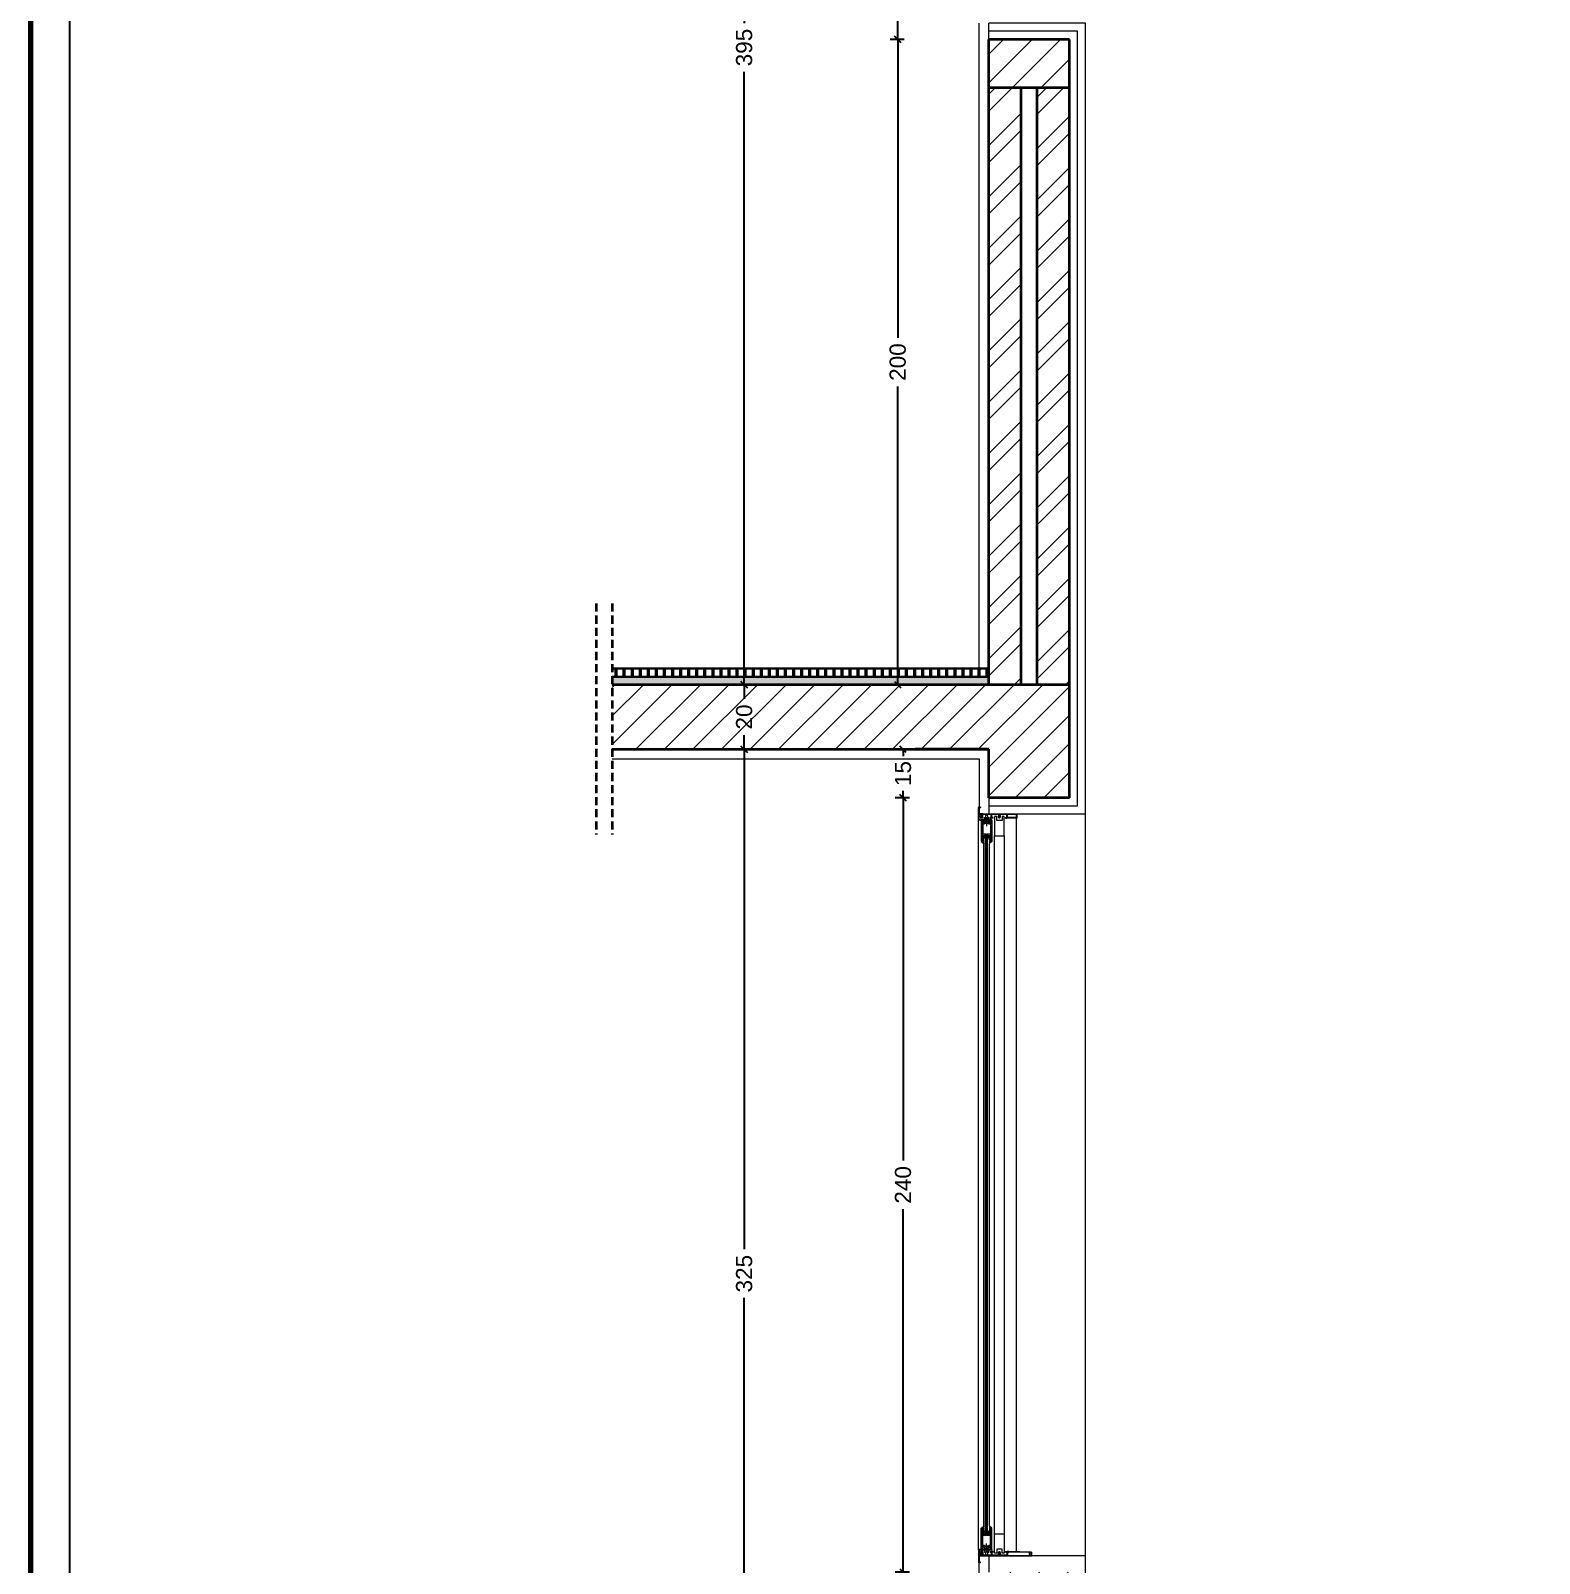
# Model space of a CAD drawing. Header units: inches. Extents: x -580639 to 179052, y 0 to 152898.
# Drawn here: x 24863 to 36553, y 132105 to 143980 of the extents above; entities that cross this region are included whole.
import ezdxf

# ---------------------------------------------------------------- set-up
doc = ezdxf.new("R2010")
doc.units = ezdxf.units.IN
doc.header["$LTSCALE"] = 500
doc.header["$MEASUREMENT"] = 0
doc.linetypes.add('DASHED', pattern=[0.75, 0.5, -0.25])
for name, color, linetype, lineweight in [('0.3', 10, 'Continuous', 30), ('A-0.15', 50, 'Continuous', 15), ('A-0.25', 42, 'Continuous', 25), ('A-htch', 252, 'Continuous', 20), ('A-wall', 52, 'Continuous', 35), ('DIM', 8, 'Continuous', 18), ('fini', 11, 'Continuous', 13), ('WIN', 3, 'Continuous', 18)]:
    doc.layers.add(name, color=color, linetype=linetype, lineweight=lineweight)
doc.styles.add('50', font='arial.ttf', dxfattribs={"height": 125})
doc.dimstyles.new('DIM', dxfattribs={"dimscale": 50, "dimtxt": 125, "dimasz": 1, "dimexe": 1.2, "dimexo": 1, "dimgap": 1, "dimtad": 0, "dimtoh": 1, "dimdec": 0, "dimlfac": 0.1, "dimrnd": 1, "dimdsep": 46, "dimtxsty": '50', "dimblk": 'OBLIQUE', "dimcen": 0.09, "dimclrt": 8, "dimadec": 0, "dimazin": 0, "dimtfac": 1, "dimtdec": 0, "dimtix": 1, "dimtofl": 0, "dimtmove": 2, "dimatfit": 2, "dimfxl": 1, "dimfxlon": 1, "dimtzin": 0, "dimarcsym": 0})

# ---------------------------------------------------------------- blocks, each defined once
blk = doc.blocks.new('_Oblique')
at = {"color": 0, "linetype": 'ByBlock', "lineweight": -2}
blk.add_line((-0.5, -0.5), (0.5, 0.5), dxfattribs=at)
blk = doc.blocks.new('*D1687')
at = {"layer": 'Defpoints', "color": 0, "transparency": 16777216}
for p in [(31582, 143912), (32287, 143912), (32287, 138912)]:
    blk.add_point(p, dxfattribs=at)
at = {"layer": 'DIM', "color": 0, "lineweight": -2, "transparency": 16777216}
for p, q in [((31632, 143912), (31522, 143912)), ((31582, 143912), (31582, 141601)), ((31582, 138912), (31582, 141223)), ((31632, 138912), (31522, 138912))]:
    blk.add_line(p, q, dxfattribs=at)
at = {"layer": 'DIM', "color": 0, "lineweight": -2, "transparency": 16777216, "xscale": 50, "yscale": 50, "zscale": 50}
for p, rotation in [((31582, 143912), 90), ((31582, 138912), 270)]:
    blk.add_blockref('_Oblique', p, dxfattribs=dict(at, rotation=rotation))
at = {"layer": 'DIM', "color": 8, "transparency": 16777216, "insert": (31582, 141412), "char_height": 125, "attachment_point": 5, "rotation": 90, "style": '50'}
blk.add_mtext('200', dxfattribs=at)
blk = doc.blocks.new('*D1663')
at = {"layer": 'Defpoints', "color": 0, "transparency": 16777216}
for p in [(30392, 138412), (30392, 138412), (30392, 130287)]:
    blk.add_point(p, dxfattribs=at)
at = {"layer": 'DIM', "color": 0, "lineweight": -2, "transparency": 16777216}
for p, q in [((30392, 138412), (30332, 138412)), ((30392, 138412), (30392, 134538)), ((30392, 130287), (30392, 134161)), ((30392, 130287), (30332, 130287))]:
    blk.add_line(p, q, dxfattribs=at)
at = {"layer": 'DIM', "color": 0, "lineweight": -2, "transparency": 16777216, "xscale": 50, "yscale": 50, "zscale": 50}
for p, rotation in [((30392, 138412), 90), ((30392, 130287), 270)]:
    blk.add_blockref('_Oblique', p, dxfattribs=dict(at, rotation=rotation))
at = {"layer": 'DIM', "color": 8, "transparency": 16777216, "insert": (30392, 134349), "char_height": 125, "attachment_point": 5, "rotation": 90, "style": '50'}
blk.add_mtext('325', dxfattribs=at)
blk = doc.blocks.new('*D1690')
at = {"layer": 'Defpoints', "color": 0, "transparency": 16777216}
for p in [(30392, 138912), (31171, 138912), (30392, 138412)]:
    blk.add_point(p, dxfattribs=at)
at = {"layer": 'DIM', "color": 0, "lineweight": -2, "transparency": 16777216}
for p, q in [((30442, 138912), (30332, 138912)), ((30392, 138912), (30392, 138802)), ((30392, 138412), (30392, 138522)), ((30392, 138412), (30332, 138412))]:
    blk.add_line(p, q, dxfattribs=at)
at = {"layer": 'DIM', "color": 0, "lineweight": -2, "transparency": 16777216, "xscale": 50, "yscale": 50, "zscale": 50}
for p, rotation in [((30392, 138912), 90), ((30392, 138412), 270)]:
    blk.add_blockref('_Oblique', p, dxfattribs=dict(at, rotation=rotation))
at = {"layer": 'DIM', "color": 8, "transparency": 16777216, "insert": (30392, 138662), "char_height": 125, "attachment_point": 5, "rotation": 90, "style": '50'}
blk.add_mtext('20', dxfattribs=at)
blk = doc.blocks.new('*D1664')
at = {"layer": 'Defpoints', "color": 0, "transparency": 16777216}
for p in [(30392, 148787), (30392, 148787), (30392, 138912)]:
    blk.add_point(p, dxfattribs=at)
at = {"layer": 'DIM', "color": 0, "lineweight": -2, "transparency": 16777216}
for p, q in [((30392, 148787), (30332, 148787)), ((30392, 148787), (30392, 144038)), ((30392, 138912), (30392, 143661)), ((30392, 138912), (30332, 138912))]:
    blk.add_line(p, q, dxfattribs=at)
at = {"layer": 'DIM', "color": 0, "lineweight": -2, "transparency": 16777216, "xscale": 50, "yscale": 50, "zscale": 50}
for p, rotation in [((30392, 148787), 90), ((30392, 138912), 270)]:
    blk.add_blockref('_Oblique', p, dxfattribs=dict(at, rotation=rotation))
at = {"layer": 'DIM', "color": 8, "transparency": 16777216, "insert": (30392, 143849), "char_height": 125, "attachment_point": 5, "rotation": 90, "style": '50'}
blk.add_mtext('395', dxfattribs=at)
blk = doc.blocks.new('*D1666')
at = {"layer": 'Defpoints', "color": 0, "transparency": 16777216}
for p in [(31623, 138037), (32287, 138037), (32287, 132037)]:
    blk.add_point(p, dxfattribs=at)
at = {"layer": 'DIM', "color": 0, "lineweight": -2, "transparency": 16777216}
for p, q in [((31673, 138037), (31563, 138037)), ((31623, 138037), (31623, 135226)), ((31623, 132037), (31623, 134848)), ((31673, 132037), (31563, 132037))]:
    blk.add_line(p, q, dxfattribs=at)
at = {"layer": 'DIM', "color": 0, "lineweight": -2, "transparency": 16777216, "xscale": 50, "yscale": 50, "zscale": 50}
for p, rotation in [((31623, 138037), 90), ((31623, 132037), 270)]:
    blk.add_blockref('_Oblique', p, dxfattribs=dict(at, rotation=rotation))
at = {"layer": 'DIM', "color": 8, "transparency": 16777216, "insert": (31623, 135037), "char_height": 125, "attachment_point": 5, "rotation": 90, "style": '50'}
blk.add_mtext('240', dxfattribs=at)
blk = doc.blocks.new('*D1695')
at = {"layer": 'Defpoints', "color": 0, "transparency": 16777216}
for p in [(31623, 138412), (32287, 138412), (32287, 138037)]:
    blk.add_point(p, dxfattribs=at)
at = {"layer": 'DIM', "color": 0, "lineweight": -2, "transparency": 16777216}
for p, q in [((31673, 138412), (31563, 138412)), ((31623, 138412), (31623, 138359)), ((31673, 138037), (31563, 138037)), ((31623, 138037), (31623, 138090))]:
    blk.add_line(p, q, dxfattribs=at)
at = {"layer": 'DIM', "color": 0, "lineweight": -2, "transparency": 16777216, "xscale": 50, "yscale": 50, "zscale": 50}
for p, rotation in [((31623, 138412), 90), ((31623, 138037), 270)]:
    blk.add_blockref('_Oblique', p, dxfattribs=dict(at, rotation=rotation))
at = {"layer": 'DIM', "color": 8, "transparency": 16777216, "insert": (31623, 138224), "char_height": 125, "attachment_point": 5, "rotation": 90, "style": '50'}
blk.add_mtext('15', dxfattribs=at)
blk = doc.blocks.new('*D1696')
at = {"layer": 'Defpoints', "color": 0, "transparency": 16777216}
for p in [(31582, 146912), (32287, 146912), (32287, 143912)]:
    blk.add_point(p, dxfattribs=at)
at = {"layer": 'DIM', "color": 0, "lineweight": -2, "transparency": 16777216}
for p, q in [((31632, 146912), (31522, 146912)), ((31582, 146912), (31582, 145594)), ((31582, 143912), (31582, 145230)), ((31632, 143912), (31522, 143912))]:
    blk.add_line(p, q, dxfattribs=at)
at = {"layer": 'DIM', "color": 0, "lineweight": -2, "transparency": 16777216, "xscale": 50, "yscale": 50, "zscale": 50}
for p, rotation in [((31582, 146912), 90), ((31582, 143912), 270)]:
    blk.add_blockref('_Oblique', p, dxfattribs=dict(at, rotation=rotation))
at = {"layer": 'DIM', "color": 8, "transparency": 16777216, "insert": (31582, 145412), "char_height": 125, "attachment_point": 5, "rotation": 90, "style": '50'}
blk.add_mtext('120', dxfattribs=at)

msp = doc.modelspace()

# ---------------------------------------------------------------- hatches: boundary and pattern name
at = {"layer": 'A-htch'}
h = msp.add_hatch(dxfattribs=at)
h.set_pattern_fill('ANSI32', color=256, scale=750)
h.set_pattern_definition([(45, (-46403.98, 479647.64), (-198.87378, 198.87378), []), (45, (-46271.4, 479647.64), (-198.87378, 198.87378), [])])
h.paths.add_polyline_path([(32912.398, 143536.996), (32662.398, 143536.996), (32662.398, 138911.996), (32912.398, 138911.996)])
h.paths.add_polyline_path([(32287.398, 138911.996), (32537.398, 138911.996), (32537.398, 143536.996), (32287.398, 143536.996)])
h.paths.add_polyline_path([(32662.398, 147286.996), (32912.398, 147286.996), (32912.398, 148786.996), (32662.398, 148786.996)])
h.paths.add_polyline_path([(32287.398, 147286.996), (32537.398, 147286.996), (32537.398, 148786.996), (32287.398, 148786.996)])
h.paths.add_polyline_path([(32912.398, 149667.112), (32912.398, 149911.996), (32662.398, 149911.996), (32662.398, 149411.996), (32912.398, 149411.996)])
h.paths.add_polyline_path([(32912.398, 131786.996), (32662.398, 131786.996), (32662.398, 130286.996), (32912.398, 130286.996)])
h.paths.add_polyline_path([(32287.398, 130286.996), (32537.398, 130286.996), (32537.398, 131786.996), (32287.398, 131786.996)])
h.paths.add_polyline_path([(32912.398, 129786.996), (32662.398, 129786.996), (32662.398, 125161.996), (32912.398, 125161.996), (32912.398, 125411.996)])
h.paths.add_polyline_path([(32287.398, 125161.996), (32537.398, 125161.996), (32537.398, 129786.996), (32287.398, 129786.996)])
at = {"layer": 'A-htch', "transparency": 33554687}
h = msp.add_hatch(dxfattribs=at)
h.set_pattern_fill('PLAST', color=256, scale=250, angle=90)
h.set_pattern_definition([(90, (-46403.98, 479647.635), (-62.5, 4e-15), []), (90, (-46411.794, 479647.635), (-62.5, 4e-15), []), (90, (-46419.607, 479647.635), (-62.5, 4e-15), [])])
h.paths.add_polyline_path([(32287.398, 121786.996), (29369.952, 121786.996), (29369.952, 121724.496), (32287.398, 121724.496)])
h.paths.add_polyline_path([(32287.398, 130411.996), (29369.952, 130411.996), (29369.952, 130349.496), (32287.398, 130349.496)])
h.paths.add_polyline_path([(32287.398, 139036.996), (29369.952, 139036.996), (29369.952, 138974.496), (32287.398, 138974.496)])
h.paths.add_polyline_path([(32644.175, 149696.4), (29369.952, 149696.4), (29369.952, 149633.9), (32644.175, 149633.9)])
at = {"layer": 'A-htch', "transparency": 33554549}
h = msp.add_hatch(dxfattribs=at)
h.set_pattern_fill('GRAVEL', color=256, scale=125, angle=90)
h.set_pattern_definition([(318.0127875, (-46528.982, 479737.635), (1125, -1000), [16.817, -1664.886006]), (274.9697407, (-46516.482, 479726.385), (-125, 1500), [28.8585, -2856.990595]), (222.510447, (-46513.982, 479697.635), (1375, 1250), [20.3485, -2014.504075]), (357.273689, (-46482.732, 479648.885), (-2500, 125), [26.27975, -2601.694755]), (22.8336542, (-46456.482, 479647.635), (-1500, -625), [25.769375, -2551.17164]), (87.273689, (-46432.732, 479657.635), (-125, -2500), [26.27975, -2601.694755]), (127.6942405, (-46431.482, 479683.885), (1250, -1625), [34.753625, -3440.60607]), (162.2553284, (-46452.732, 479711.385), (-2750, 875), [32.811, -3248.290187]), (211.4295656, (-46483.982, 479721.385), (-1625, -1000), [26.36875, -2610.50914]), (265.2363583, (-46506.482, 479707.635), (125, 1375), [30.104, -1475.095322]), (312.3974378, (-46508.9818, 479677.635), (1375, -1500), [38.931, -3854.171876]), (228.814075, (-46481.482, 479772.635), (-750, -875), [13.287625, -1315.4806]), (261.4692344, (-46490.232, 479762.635), (250, 1625), [25.279625, -2502.688927]), (315, (-46493.98, 479737.635), (125, -2e-14), [17.677625, -159.09907]), (293.1985905, (-46508.982, 479728.885), (-250, 625), [9.51975, -942.45189]), (21.8014095, (-46505.232, 479720.135), (-375, -125), [13.462875, -659.682726]), (120.9637565, (-46492.732, 479725.135), (-250, 375), [21.866125, -707.00286]), (251.565051, (-46503.98, 479743.885), (125, 250), [15.811375, -379.473333]), (106.3895403, (-46505.232, 479647.635), (-375, 1250), [22.15, -2192.855643]), (160.346176, (-46511.482, 479668.885), (1375, -500), [18.582625, -1839.67597]), (23.1985905, (-46528.982, 479743.885), (-625, -250), [19.039375, -932.932263]), (73.6104597, (-46511.482, 479751.385), (-375, -1250), [22.15, -2192.855643]), (69.443955, (-46427.732, 479647.635), (-250, -625), [21.36, -1046.64047]), (24.7751406, (-46420.232, 479667.635), (-1375, -625), [17.89725, -1771.830383]), (156.8014095, (-46403.982, 479745.135), (-625, 250), [19.039375, -932.932263]), (107.3540246, (-46421.482, 479752.635), (500, -1625), [20.953875, -2074.42795]), (159.443955, (-46403.982, 479683.885), (625, -250), [10.68, -1057.32047]), (191.3099325, (-46403.982, 479737.635), (-500, -125), [6.37375, -631.00369]), (255.963757, (-46410.232, 479736.385), (125, 375), [25.769375, -489.61883]), (276.009006, (-46416.482, 479711.385), (-125, 1250), [23.88125, -2364.240397]), (33.690068, (-46481.482, 479725.135), (-250, -125), [18.02775, -432.66616]), (83.1572266, (-46466.482, 479735.135), (250, 2125), [31.47425, -3115.94533]), (150.945396, (-46462.732, 479766.385), (875, -500), [12.8695, -1274.084268]), (180, (-46473.98, 479772.64), (-125, -125), [7.5, -117.5]), (210.2564372, (-46420.232, 479708.885), (875, 500), [17.3655, -1719.19]), (138.0127875, (-46435.232, 479700.135), (-1125, 1000), [33.634, -1648.069006]), (90, (-46460.23, 479722.64), (-125, 125), [32.5, -92.5]), (55.3048465, (-46460.232, 479755.135), (875, 1250), [19.76425, -1956.659288]), (344.054604, (-46448.982, 479771.385), (500, -125), [18.20025, -891.813486]), (297.6459754, (-46431.482, 479766.385), (1250, -2375), [29.633125, -2933.684273]), (265.4260787, (-46417.732, 479740.135), (-125, -1625), [31.349875, -3103.634176])])
h.paths.add_polyline_path([(32644.175, 149633.9), (29369.952, 149633.9), (29369.952, 149571.4), (32626.467, 149571.4), (32644.175, 149588.848)])
h.paths.add_polyline_path([(32287.398, 138974.496), (29369.952, 138974.496), (29369.952, 138911.996), (32287.398, 138911.996)])
h.paths.add_polyline_path([(32287.398, 130349.496), (29369.952, 130349.496), (29369.952, 130286.996), (32287.398, 130286.996)])
h.paths.add_polyline_path([(32287.398, 121724.496), (29369.952, 121724.496), (29369.952, 121661.996), (32287.398, 121661.996)])
at = {"layer": 'A-htch'}
h = msp.add_hatch(dxfattribs=at)
h.set_pattern_fill('ANSI31', color=256, scale=1250)
h.set_pattern_definition([(45, (-46403.98, 479647.64), (-110.485435, 110.485435), [])])
h.paths.add_polyline_path([(32912.398, 121161.996), (32912.398, 121661.996), (29369.952, 121661.996), (29369.952, 121161.996)])
h.paths.add_polyline_path([(32912.398, 129786.996), (32912.398, 130286.996), (29369.952, 130286.996), (29369.952, 129786.996)])
h.paths.add_polyline_path([(32287.398, 132036.996), (32287.398, 131786.996), (32912.398, 131786.996), (32912.398, 132036.996)])
h.paths.add_polyline_path([(32287.398, 138411.996), (32287.398, 138036.996), (32912.398, 138036.996), (32912.398, 138911.996), (29369.952, 138911.996), (29369.952, 138411.996)])
h.paths.add_polyline_path([(32912.398, 143536.996), (32912.398, 143911.996), (32287.398, 143911.996), (32287.398, 143536.996)])
h.paths.add_polyline_path([(32912.398, 147286.996), (32287.398, 147286.996), (32287.398, 146911.996), (32912.398, 146911.996)])
h.paths.add_polyline_path([(29369.952, 149411.996), (29369.952, 148786.996), (32912.398, 148786.996), (32912.398, 149411.996)])

# ---------------------------------------------------------------- linework, layer by layer
at = {"layer": '0.3'}
for p, q in [((29369.952, 139036.996), (32287.398, 139036.996)), ((29369.952, 138974.496), (32287.398, 138974.496))]:
    msp.add_line(p, q, dxfattribs=at)
at = {"layer": 'A-0.15'}
msp.add_line((33037.398, 132161.996), (33037.398, 137911.996), dxfattribs=at)
at = {"layer": 'A-0.25', "lineweight": 25}
msp.add_lwpolyline([(72263.681, 113830.352), (72263.681, 150988.469), (25163.463, 150988.469), (25163.463, 113830.352), (72263.681, 113830.352)], dxfattribs=at)
at = {"layer": 'A-wall'}
for p, q in [((32287.398, 138911.996), (32287.398, 143911.996)), ((32912.398, 143911.996), (32287.398, 143911.996)), ((32912.398, 138036.996), (32912.398, 143911.996)), ((32912.398, 143536.996), (32287.398, 143536.996)), ((32537.398, 138911.996), (32537.398, 143536.996)), ((32662.398, 138911.996), (32662.398, 143536.996)), ((32287.398, 138411.996), (31718.021, 138411.996)), ((32287.398, 138036.996), (32287.398, 138411.996)), ((32912.398, 138036.996), (32287.398, 138036.996))]:
    msp.add_line(p, q, dxfattribs=at)
at = {"layer": 'A-wall', "linetype": 'DASHED', "ltscale": 0.25}
for p, q in [((29244.952, 139540.964), (29244.952, 137752.725)), ((29369.952, 139540.964), (29369.952, 137752.725))]:
    msp.add_line(p, q, dxfattribs=at)
at = {"layer": 'A-wall', "color": 1, "lineweight": 70}
msp.add_lwpolyline([(24863.463, 113530.352), (78863.681, 113530.352), (78863.681, 151288.469), (24863.463, 151288.469)], close=True, dxfattribs=at)
at = {"layer": 'A-wall'}
for points in [[(32912.398, 138911.996), (29369.952, 138911.996)], [(29369.952, 138411.996), (32287.398, 138411.996)]]:
    msp.add_lwpolyline(points, dxfattribs=at)
at = {"layer": 'fini'}
for p, q in [((32212.398, 139036.996), (32212.398, 144036.996)), ((32287.398, 143911.996), (32287.398, 144036.996)), ((32287.398, 138036.996), (32287.398, 137911.996)), ((32212.398, 130411.996), (32212.398, 132161.996)), ((32287.398, 132161.996), (32212.398, 132161.996)), ((32287.398, 132161.996), (32287.398, 132161.996)), ((32287.398, 132161.996), (32287.398, 132036.996))]:
    msp.add_line(p, q, dxfattribs=at)
for points in [[(29369.952, 138336.996), (32212.398, 138336.996), (32212.398, 137911.996), (32912.398, 137911.996), (33037.398, 137911.996), (33037.398, 143911.996), (33037.398, 144036.996), (32287.398, 144036.996)], [(32287.398, 137974.496), (32912.398, 137974.496), (32974.898, 137974.496), (32974.898, 143911.996), (32974.898, 143974.496), (32287.398, 143974.496)], [(33037.398, 124930.234), (33037.398, 132036.996), (33037.398, 132161.996), (32287.398, 132161.996)]]:
    msp.add_lwpolyline(points, dxfattribs=at)
at = {"layer": 'WIN'}
for p, q in [((32207.433, 137864.008), (32207.433, 137961.524)), ((32220.714, 137964.006), (32209.915, 137964.006)), ((32220.714, 137959.041), (32212.398, 137959.041)), ((32212.398, 137911.996), (32212.398, 137959.041)), ((32220.714, 137911.996), (32212.398, 137911.996)), ((32220.714, 137907.032), (32212.398, 137907.032)), ((32212.398, 137897.041), (32212.398, 137907.032)), ((32212.398, 137897.041), (32227.664, 137897.041)), ((32212.398, 137866.49), (32212.398, 137892.077)), ((32212.398, 137892.077), (32227.664, 137892.077)), ((32221.955, 137962.765), (32221.955, 137960.282)), ((32221.955, 137910.755), (32221.955, 137908.273)), ((32222.327, 137903.815), (32222.327, 137911.759)), ((32222.327, 137903.815), (32222.327, 137911.759)), ((32242.187, 137911.759), (32222.327, 137911.759)), ((32222.327, 137903.815), (32224.81, 137903.815)), ((32222.327, 137886.81), (32224.81, 137886.81)), ((32222.327, 137886.81), (32222.327, 137876.866)), ((32242.187, 137877.121), (32222.327, 137876.866)), ((32224.81, 137903.815), (32224.81, 137906.794)), ((32306.718, 137906.794), (32224.81, 137906.794)), ((32224.81, 137882.057), (32224.81, 137886.81)), ((32237.222, 137882.209), (32224.81, 137882.057)), ((32228.906, 137899.701), (32228.906, 137898.283)), ((32235.608, 137895.605), (32228.906, 137899.701)), ((32235.608, 137893.513), (32228.906, 137889.417)), ((32228.906, 137889.417), (32228.906, 137890.835)), ((32235.608, 137893.513), (32235.608, 137895.605)), ((32237.222, 137882.209), (32237.222, 137906.794)), ((32242.187, 137877.121), (32242.187, 137911.759)), ((32242.187, 137911.759), (32507.433, 137911.759)), ((32257.826, 137878.902), (32282.65, 137878.902)), ((32265.273, 137899.884), (32265.273, 137906.794)), ((32270.238, 137844.149), (32270.238, 137886.191)), ((32275.203, 137899.884), (32275.203, 137906.794)), ((32297.161, 137879.223), (32297.161, 137881.705)), ((32298.402, 137882.947), (32306.718, 137882.947)), ((32298.402, 137877.982), (32309.201, 137877.982)), ((32306.718, 137882.947), (32306.718, 137911.759)), ((32319.999, 137877.982), (32309.201, 137877.982)), ((32311.683, 137882.947), (32311.683, 137911.759)), ((32427.386, 137906.794), (32311.683, 137906.794)), ((32319.999, 137882.947), (32311.683, 137882.947)), ((32321.24, 137879.223), (32321.24, 137881.705)), ((32364.57, 137899.884), (32364.57, 137906.794)), ((32369.534, 137875.285), (32369.534, 137908.274)), ((32374.499, 137899.884), (32374.499, 137906.794)), ((32417.829, 137879.223), (32417.829, 137881.705)), ((32419.07, 137882.947), (32427.386, 137882.947)), ((32419.07, 137877.982), (32429.868, 137877.982)), ((32427.386, 137882.947), (32427.386, 137906.794)), ((32507.433, 137877.982), (32429.868, 137877.982)), ((32502.468, 137906.794), (32432.351, 137906.794)), ((32432.351, 137882.947), (32432.351, 137906.794)), ((32502.468, 137882.947), (32432.351, 137882.947)), ((32500.358, 137877.982, 0), (32500.358, 132194.68, 0)), ((32502.468, 137882.947), (32502.468, 137906.794)), ((32507.433, 137877.982), (32507.433, 137911.759)), ((32207.433, 132209.985, 0), (32207.433, 137864.008)), ((32220.714, 137861.526), (32209.915, 137861.526)), ((32220.714, 137866.49), (32212.398, 137866.49)), ((32221.955, 137862.767), (32221.955, 137865.249)), ((32246.158, 137866.49), (32228.781, 137866.49)), ((32228.781, 137862.767), (32228.781, 137866.49)), ((32233.746, 137862.767), (32228.781, 137862.767)), ((32228.781, 137862.767), (32228.781, 137742.37)), ((32233.746, 137862.767), (32233.746, 137742.37)), ((32243.676, 137864.008), (32238.711, 137864.008)), ((32238.711, 137864.008), (32238.711, 137844.149)), ((32301.765, 137844.149), (32238.711, 137844.149)), ((32238.711, 137836.701), (32238.711, 137753.54)), ((32301.765, 137836.701), (32238.711, 137836.701)), ((32246.158, 137753.54), (32238.711, 137753.54)), ((32246.158, 137753.54), (32238.711, 137749.072)), ((32239.952, 137861.526), (32239.952, 137846.631)), ((32254.226, 137831.737), (32239.952, 137831.737)), ((32239.952, 137831.737), (32239.952, 137754.782)), ((32265.894, 137754.782), (32239.952, 137754.782)), ((32241.194, 137845.39), (32241.194, 137845.39)), ((32242.435, 137859.043), (32242.435, 137861.526)), ((32242.435, 137849.238), (32242.435, 137859.043)), ((32242.435, 137849.238), (32242.435, 137846.631)), ((32243.676, 137864.008), (32243.676, 137860.284)), ((32246.158, 137860.284), (32243.676, 137860.284)), ((32246.158, 137866.49), (32246.158, 137860.284)), ((32292.283, 137866.49), (32249.281, 137866.49)), ((32257.826, 137854.078), (32282.65, 137854.078)), ((32260.308, 137749.817), (32263.287, 137753.54)), ((32265.273, 137753.54), (32263.287, 137753.54)), ((32265.273, 137750.686), (32265.273, 137753.54)), ((32265.894, 137754.782), (32267.383, 137752.175)), ((32273.093, 137752.175), (32267.383, 137752.175)), ((32270.238, 137840.278), (32270.238, 137816.594)), ((32274.582, 137754.782), (32273.093, 137752.175)), ((32300.523, 137754.782), (32274.582, 137754.782)), ((32275.203, 137750.686), (32275.203, 137753.54)), ((32277.189, 137753.54), (32275.203, 137753.54)), ((32280.168, 137749.817), (32277.189, 137753.54)), ((32300.523, 137831.737), (32286.249, 137831.737)), ((32294.317, 137866.49), (32294.317, 137860.284)), ((32311.694, 137866.49), (32294.317, 137866.49)), ((32296.8, 137860.284), (32294.317, 137860.284)), ((32294.317, 137753.54), (32301.765, 137749.072)), ((32301.765, 137753.54), (32294.317, 137753.54)), ((32296.8, 137864.008), (32296.8, 137860.284)), ((32301.765, 137864.008), (32296.8, 137864.008)), ((32298.041, 137859.043), (32298.041, 137861.526)), ((32298.041, 137849.238), (32298.041, 137859.043)), ((32298.041, 137849.238), (32298.041, 137846.631)), ((32299.282, 137845.39), (32299.282, 137845.39)), ((32300.523, 137861.526), (32300.523, 137846.631)), ((32300.523, 137831.737), (32300.523, 137754.782)), ((32301.765, 137864.008), (32301.765, 137844.149)), ((32301.765, 137836.701), (32301.765, 137753.54)), ((32311.694, 137862.767), (32306.729, 137862.767)), ((32306.729, 137862.767), (32306.729, 137742.37)), ((32311.694, 137862.767), (32311.694, 137866.49)), ((32311.694, 137862.767), (32311.694, 137742.37)), ((32233.746, 137742.37), (32228.781, 137742.37)), ((32228.781, 137742.37), (32228.781, 137697.686)), ((32233.746, 137697.686), (32228.781, 137697.686)), ((32228.781, 137697.065), (32228.781, 137696.332)), ((32228.781, 137697.065), (32234.367, 137697.065)), ((32228.781, 137696.332), (32247.896, 137681.512)), ((32231.264, 137701.41), (32233.746, 137706.375)), ((32233.746, 137701.41), (32231.264, 137701.41)), ((32232.268, 137702.03), (32234.236, 137705.966)), ((32232.268, 137702.03), (32234.367, 137702.03)), ((32233.746, 137737.405), (32233.746, 137706.375)), ((32306.729, 137737.405), (32233.746, 137737.405)), ((32233.746, 137701.41), (32233.746, 137697.686)), ((32234.367, 137725.003), (32237.299, 137731.571)), ((32234.367, 137725.003), (32234.367, 137706.521)), ((32234.367, 137702.03), (32234.367, 137697.065)), ((32235.856, 137722.014), (32235.856, 137724.618)), ((32235.856, 137709.726), (32235.856, 137717.173)), ((32235.856, 137697.302), (32235.856, 137705.382)), ((32235.954, 137725.1), (32237.514, 137728.806)), ((32236.338, 137696.32), (32240.93, 137692.765)), ((32241.814, 137720.773), (32237.098, 137720.773)), ((32237.098, 137718.414), (32241.69, 137718.414)), ((32241.69, 137708.485), (32237.098, 137708.485)), ((32237.098, 137706.623), (32241.69, 137706.623)), ((32237.299, 137731.571), (32270.238, 137731.571)), ((32238.688, 137729.565), (32241.844, 137729.49)), ((32238.711, 137749.072), (32238.711, 137742.37)), ((32301.765, 137742.37), (32238.711, 137742.37)), ((32242.931, 137717.173), (32242.931, 137709.726)), ((32242.931, 137705.382), (32242.931, 137693.746)), ((32243.055, 137728.249), (32243.055, 137722.014)), ((32244.297, 137724.124), (32244.297, 137713.233)), ((32244.297, 137713.233), (32245.449, 137715.801)), ((32244.297, 137707.307), (32247.662, 137714.808)), ((32244.297, 137707.307), (32244.297, 137701.906)), ((32244.338, 137698.928), (32245.449, 137701.403)), ((32244.766, 137693.955), (32247.662, 137700.41)), ((32246.779, 137726.606), (32270.238, 137726.606)), ((32262.791, 137722.51), (32247.896, 137722.51)), ((32247.896, 132392.481, 0), (32247.896, 137681.512, 0)), ((32260.308, 137742.37), (32260.308, 137749.817)), ((32262.791, 132351.482, 0), (32262.791, 137722.51, 0)), ((32277.064, 137722.51), (32263.411, 137722.51)), ((32263.411, 137722.51), (32263.411, 137713.822)), ((32275.823, 137712.581), (32264.652, 137712.581)), ((32265.273, 137742.37), (32265.273, 137745.224)), ((32303.176, 137731.571), (32270.238, 137731.571)), ((32293.697, 137726.606), (32270.238, 137726.606)), ((32270.238, 132361.412, 0), (32270.238, 137712.581, 0)), ((32275.203, 137742.37), (32275.203, 137745.224)), ((32277.064, 137722.51), (32277.064, 137713.822)), ((32277.685, 132351.482, 0), (32277.685, 137722.51, 0)), ((32292.58, 137722.51), (32277.685, 137722.51)), ((32280.168, 137742.37), (32280.168, 137749.817)), ((32311.694, 137696.332), (32292.58, 137681.512)), ((32292.58, 132392.481, 0), (32292.58, 137681.512, 0)), ((32296.179, 137707.307), (32292.813, 137714.808)), ((32295.71, 137693.955), (32292.813, 137700.41)), ((32296.179, 137713.233), (32295.027, 137715.801)), ((32296.137, 137698.928), (32295.027, 137701.403)), ((32296.179, 137724.124), (32296.179, 137713.233)), ((32296.179, 137707.307), (32296.179, 137701.906)), ((32297.42, 137728.249), (32297.42, 137722.014)), ((32297.544, 137717.173), (32297.544, 137709.726)), ((32297.544, 137705.382), (32297.544, 137693.746)), ((32301.788, 137729.565), (32298.632, 137729.49)), ((32298.662, 137720.773), (32303.378, 137720.773)), ((32303.378, 137718.414), (32298.786, 137718.414)), ((32298.786, 137708.485), (32303.378, 137708.485)), ((32303.378, 137706.623), (32298.786, 137706.623)), ((32304.138, 137696.32), (32299.545, 137692.765)), ((32301.765, 137749.072), (32301.765, 137742.37)), ((32304.522, 137725.1), (32302.962, 137728.806)), ((32306.109, 137725.003), (32303.176, 137731.571)), ((32304.619, 137722.014), (32304.619, 137724.618)), ((32304.619, 137709.726), (32304.619, 137717.173)), ((32304.619, 137697.302), (32304.619, 137705.382)), ((32306.109, 137725.003), (32306.109, 137706.521)), ((32308.208, 137702.03), (32306.109, 137702.03)), ((32306.109, 137702.03), (32306.109, 137697.065)), ((32311.694, 137697.065), (32306.109, 137697.065)), ((32308.208, 137702.03), (32306.24, 137705.966)), ((32311.694, 137742.37), (32306.729, 137742.37)), ((32306.729, 137737.405), (32306.729, 137706.375)), ((32309.212, 137701.41), (32306.729, 137706.375)), ((32306.729, 137701.41), (32306.729, 137697.686)), ((32309.212, 137701.41), (32306.729, 137701.41)), ((32311.694, 137697.686), (32306.729, 137697.686)), ((32311.694, 137742.37), (32311.694, 137697.686)), ((32311.694, 137697.065), (32311.694, 137696.332)), ((32332.298, 137741.815), (32406.771, 137741.815)), ((32228.781, 132377.66), (32247.896, 132392.481)), ((32228.781, 132376.927), (32228.781, 132377.66)), ((32228.781, 132376.927), (32234.367, 132376.927)), ((32228.781, 132331.623), (32228.781, 132376.307)), ((32233.746, 132376.307), (32228.781, 132376.307)), ((32233.746, 132331.623), (32228.781, 132331.623)), ((32228.781, 132211.226), (32228.781, 132331.623)), ((32233.746, 132372.583), (32231.264, 132372.583)), ((32231.264, 132372.583), (32233.746, 132367.618)), ((32232.268, 132371.962), (32234.236, 132368.027)), ((32232.268, 132371.962), (32234.367, 132371.962)), ((32233.746, 132372.583), (32233.746, 132376.307)), ((32233.746, 132336.588), (32233.746, 132367.618)), ((32306.729, 132336.588), (32233.746, 132336.588)), ((32233.746, 132211.226), (32233.746, 132331.623)), ((32234.367, 132371.962), (32234.367, 132376.927)), ((32234.367, 132348.99), (32234.367, 132367.472)), ((32234.367, 132348.99), (32237.299, 132342.422)), ((32235.856, 132376.691), (32235.856, 132368.611)), ((32235.856, 132364.267), (32235.856, 132356.82)), ((32235.856, 132351.979), (32235.856, 132349.375)), ((32235.954, 132348.893), (32237.514, 132345.187)), ((32236.338, 132377.672), (32240.93, 132381.228)), ((32237.098, 132367.37), (32241.69, 132367.37)), ((32241.69, 132365.508), (32237.098, 132365.508)), ((32237.098, 132355.578), (32241.69, 132355.578)), ((32241.814, 132353.22), (32237.098, 132353.22)), ((32237.299, 132342.422), (32270.238, 132342.422)), ((32238.688, 132344.428), (32241.844, 132344.503)), ((32301.765, 132331.623), (32238.711, 132331.623)), ((32238.711, 132324.921), (32238.711, 132331.623)), ((32246.158, 132320.452), (32238.711, 132324.921)), ((32238.711, 132237.291), (32238.711, 132320.452)), ((32246.158, 132320.452), (32238.711, 132320.452)), ((32265.894, 132319.211), (32239.952, 132319.211)), ((32239.952, 132242.256), (32239.952, 132319.211)), ((32242.931, 132368.611), (32242.931, 132380.246)), ((32242.931, 132356.82), (32242.931, 132364.267)), ((32243.055, 132345.744), (32243.055, 132351.979)), ((32244.297, 132366.685), (32244.297, 132372.087)), ((32244.297, 132366.685), (32247.662, 132359.184)), ((32244.297, 132360.76), (32245.449, 132358.191)), ((32244.297, 132349.869), (32244.297, 132360.76)), ((32244.338, 132375.065), (32245.449, 132372.589)), ((32244.766, 132380.038), (32247.662, 132373.583)), ((32246.779, 132347.386), (32270.238, 132347.386)), ((32262.791, 132351.482), (32247.896, 132351.482)), ((32260.308, 132331.623), (32260.308, 132324.176)), ((32260.308, 132324.176), (32263.287, 132320.452)), ((32265.273, 132320.452), (32263.287, 132320.452)), ((32263.411, 132351.482), (32263.411, 132360.171)), ((32277.064, 132351.482), (32263.411, 132351.482)), ((32275.823, 132361.412), (32264.652, 132361.412)), ((32265.273, 132331.623), (32265.273, 132328.768)), ((32265.273, 132323.307), (32265.273, 132320.452)), ((32265.894, 132319.211), (32267.383, 132321.818)), ((32273.093, 132321.818), (32267.383, 132321.818)), ((32293.697, 132347.386), (32270.238, 132347.386)), ((32303.176, 132342.422), (32270.238, 132342.422)), ((32274.582, 132319.211), (32273.093, 132321.818)), ((32300.523, 132319.211), (32274.582, 132319.211)), ((32275.203, 132331.623), (32275.203, 132328.768)), ((32275.203, 132323.307), (32275.203, 132320.452)), ((32277.189, 132320.452), (32275.203, 132320.452)), ((32277.064, 132351.482), (32277.064, 132360.171)), ((32280.168, 132324.176), (32277.189, 132320.452)), ((32292.58, 132351.482), (32277.685, 132351.482)), ((32280.168, 132331.623), (32280.168, 132324.176)), ((32311.694, 132377.66), (32292.58, 132392.481)), ((32295.71, 132380.038), (32292.813, 132373.583)), ((32296.179, 132366.685), (32292.813, 132359.184)), ((32294.317, 132320.452), (32301.765, 132324.921)), ((32301.765, 132320.452), (32294.317, 132320.452)), ((32296.137, 132375.065), (32295.027, 132372.589)), ((32296.179, 132360.76), (32295.027, 132358.191)), ((32296.179, 132366.685), (32296.179, 132372.087)), ((32296.179, 132349.869), (32296.179, 132360.76)), ((32297.42, 132345.744), (32297.42, 132351.979)), ((32297.544, 132368.611), (32297.544, 132380.246)), ((32297.544, 132356.82), (32297.544, 132364.267)), ((32301.788, 132344.428), (32298.632, 132344.503)), ((32298.662, 132353.22), (32303.378, 132353.22)), ((32303.378, 132367.37), (32298.786, 132367.37)), ((32298.786, 132365.508), (32303.378, 132365.508)), ((32303.378, 132355.578), (32298.786, 132355.578)), ((32304.138, 132377.672), (32299.545, 132381.228)), ((32300.523, 132242.256), (32300.523, 132319.211)), ((32301.765, 132324.921), (32301.765, 132331.623)), ((32301.765, 132237.291), (32301.765, 132320.452)), ((32304.522, 132348.893), (32302.962, 132345.187)), ((32306.109, 132348.99), (32303.176, 132342.422)), ((32304.619, 132376.691), (32304.619, 132368.611)), ((32304.619, 132364.267), (32304.619, 132356.82)), ((32304.619, 132351.979), (32304.619, 132349.375)), ((32306.109, 132371.962), (32306.109, 132376.927)), ((32311.694, 132376.927), (32306.109, 132376.927)), ((32308.208, 132371.962), (32306.109, 132371.962)), ((32306.109, 132348.99), (32306.109, 132367.472)), ((32308.208, 132371.962), (32306.24, 132368.027)), ((32311.694, 132376.307), (32306.729, 132376.307)), ((32306.729, 132372.583), (32306.729, 132376.307)), ((32309.212, 132372.583), (32306.729, 132367.618)), ((32309.212, 132372.583), (32306.729, 132372.583)), ((32306.729, 132336.588), (32306.729, 132367.618)), ((32311.694, 132331.623), (32306.729, 132331.623)), ((32306.729, 132211.226), (32306.729, 132331.623)), ((32311.694, 132376.927), (32311.694, 132377.66)), ((32311.694, 132331.623), (32311.694, 132376.307)), ((32311.694, 132211.226), (32311.694, 132331.623)), ((32332.298, 132332.178), (32406.771, 132332.178)), ((32207.433, 132209.985), (32207.433, 132112.469)), ((32220.714, 132212.467), (32209.915, 132212.467)), ((32212.398, 132207.502), (32212.398, 132181.916)), ((32220.714, 132207.502), (32212.398, 132207.502)), ((32212.398, 132181.916), (32227.664, 132181.916)), ((32212.398, 132176.951), (32227.664, 132176.951)), ((32212.398, 132176.951), (32212.398, 132166.961)), ((32221.955, 132211.226), (32221.955, 132208.744)), ((32222.327, 132187.182), (32222.327, 132197.127)), ((32242.187, 132196.872), (32222.327, 132197.127)), ((32222.327, 132187.182), (32224.81, 132187.182)), ((32222.327, 132170.178), (32222.327, 132162.234)), ((32222.327, 132170.178), (32224.81, 132170.178)), ((32222.327, 132170.178), (32222.327, 132162.234)), ((32224.81, 132191.935), (32224.81, 132187.182)), ((32237.222, 132191.784), (32224.81, 132191.935)), ((32224.81, 132170.178), (32224.81, 132167.199)), ((32233.746, 132211.226), (32228.781, 132211.226)), ((32228.781, 132211.226), (32228.781, 132207.502)), ((32246.158, 132207.502), (32228.781, 132207.502)), ((32235.608, 132180.48), (32228.906, 132184.576)), ((32228.906, 132184.576), (32228.906, 132183.157)), ((32235.608, 132178.388), (32228.906, 132174.292)), ((32228.906, 132174.292), (32228.906, 132175.71)), ((32235.608, 132180.48), (32235.608, 132178.388)), ((32237.222, 132191.784), (32237.222, 132167.199)), ((32301.765, 132237.291), (32238.711, 132237.291)), ((32301.765, 132229.844), (32238.711, 132229.844)), ((32238.711, 132209.985), (32238.711, 132229.844)), ((32243.676, 132209.985), (32238.711, 132209.985)), ((32254.226, 132242.256), (32239.952, 132242.256)), ((32239.952, 132212.467), (32239.952, 132227.362)), ((32241.194, 132228.603), (32241.194, 132228.603)), ((32242.187, 132196.872), (32242.187, 132162.234)), ((32242.435, 132224.755), (32242.435, 132227.362)), ((32242.435, 132224.755), (32242.435, 132214.95)), ((32242.435, 132214.95), (32242.435, 132212.467)), ((32246.158, 132213.708), (32243.676, 132213.708)), ((32243.676, 132209.985), (32243.676, 132213.708)), ((32246.158, 132207.502), (32246.158, 132213.708)), ((32292.283, 132207.502), (32249.281, 132207.502)), ((32257.826, 132219.914), (32282.65, 132219.914)), ((32257.826, 132195.09), (32282.65, 132195.09)), ((32265.273, 132174.109), (32265.273, 132167.199)), ((32270.238, 132233.714), (32270.238, 132257.399)), ((32270.238, 132229.844), (32270.238, 132187.802)), ((32275.203, 132174.109), (32275.203, 132167.199)), ((32300.523, 132242.256), (32286.249, 132242.256)), ((32296.8, 132213.708), (32294.317, 132213.708)), ((32294.317, 132207.502), (32294.317, 132213.708)), ((32311.694, 132207.502), (32294.317, 132207.502)), ((32296.8, 132209.985), (32296.8, 132213.708)), ((32301.765, 132209.985), (32296.8, 132209.985)), ((32297.161, 132194.77), (32297.161, 132192.287)), ((32298.041, 132224.755), (32298.041, 132227.362)), ((32298.041, 132224.755), (32298.041, 132214.95)), ((32298.041, 132214.95), (32298.041, 132212.467)), ((32298.402, 132196.011), (32309.201, 132196.011)), ((32298.402, 132191.046), (32306.718, 132191.046)), ((32299.282, 132228.603), (32299.282, 132228.603)), ((32300.523, 132212.467), (32300.523, 132227.362)), ((32301.765, 132209.985), (32301.765, 132229.844)), ((32306.718, 132191.046), (32306.718, 132162.234)), ((32311.694, 132211.226), (32306.729, 132211.226)), ((32319.999, 132196.011), (32309.201, 132196.011)), ((32311.683, 132191.046), (32311.683, 132162.234)), ((32319.999, 132191.046), (32311.683, 132191.046)), ((32311.694, 132211.226), (32311.694, 132207.502)), ((32321.24, 132194.77), (32321.24, 132192.287)), ((32364.57, 132174.109), (32364.57, 132167.199)), ((32369.534, 132198.708), (32369.534, 132165.719)), ((32374.499, 132174.109), (32374.499, 132167.199)), ((32417.829, 132194.77), (32417.829, 132192.287)), ((32419.07, 132196.011), (32429.868, 132196.011)), ((32419.07, 132191.046), (32427.386, 132191.046)), ((32427.386, 132191.046), (32427.386, 132167.199)), ((32440.667, 132196.011), (32429.868, 132196.011)), ((32440.667, 132191.046), (32432.351, 132191.046)), ((32432.351, 132191.046), (32432.351, 132162.234)), ((32599.654, 132187.501), (32440.556, 132191.047)), ((32619.514, 132192.025), (32440.667, 132196.011)), ((32441.908, 132194.77), (32441.908, 132192.287)), ((32599.654, 132187.531), (32599.654, 132162.234)), ((32617.031, 132187.117), (32604.619, 132187.413)), ((32604.619, 132187.413), (32604.619, 132167.199)), ((32617.031, 132187.117), (32617.031, 132167.199)), ((32619.514, 132192.025), (32619.514, 132162.234)), ((32220.714, 132109.987), (32209.915, 132109.987)), ((32212.398, 132166.961), (32212.398, 132114.951)), ((32220.714, 132166.961), (32212.398, 132166.961)), ((32220.714, 132161.996), (32212.398, 132161.996)), ((32220.714, 132114.951), (32212.398, 132114.951)), ((32215.015, 132161.996), (32622.531, 132162.089, 0)), ((32221.955, 132163.238), (32221.955, 132165.72)), ((32221.955, 132111.228), (32221.955, 132113.71)), ((32306.718, 132167.199), (32224.81, 132167.199)), ((32242.187, 132162.234), (32432.351, 132162.234)), ((32427.386, 132167.199), (32311.683, 132167.199)), ((32619.514, 132162.234), (32599.654, 132162.234)), ((32617.031, 132167.199), (32604.619, 132167.199))]:
    msp.add_line(p, q, dxfattribs=at)
for points in [[(32257.826, 137849.113), (32252.861, 137849.113), (32252.861, 137883.867), (32257.826, 137883.867)], [(32287.615, 137849.113), (32282.65, 137849.113), (32282.65, 137883.867), (32287.615, 137883.867)], [(32257.826, 132224.879), (32252.861, 132224.879), (32252.861, 132190.125), (32257.826, 132190.125)], [(32287.615, 132224.879), (32282.65, 132224.879), (32282.65, 132190.125), (32287.615, 132190.125)]]:
    msp.add_lwpolyline(points, close=True, dxfattribs=at)
for points in [[(32406.771, 137741.815), (32406.771, 137890.76), (32390.635, 137890.76), (32390.635, 137859.73), (32348.434, 137859.73), (32348.434, 137890.76), (32332.298, 137890.76), (32332.298, 137741.815)], [(32406.771, 132332.178), (32406.771, 132183.233), (32390.635, 132183.233), (32390.635, 132214.263), (32348.434, 132214.263), (32348.434, 132183.233), (32332.298, 132183.233), (32332.298, 132332.178)]]:
    msp.add_lwpolyline(points, dxfattribs=at)
at = {"layer": 'WIN', "elevation": 0}
for points in [[(32332.298, 132332.178), (32332.298, 137741.815)], [(32406.771, 137741.815), (32406.771, 132332.178)]]:
    msp.add_lwpolyline(points, dxfattribs=at)
at = {"layer": 'WIN'}
for centre, radius, start, end in [((32209.915, 137961.524), 2.482, 90, 180), ((32220.714, 137962.765), 1.241, 0, 90), ((32220.714, 137960.282), 1.241, 270, 0), ((32220.714, 137910.755), 1.241, 0, 90), ((32220.714, 137908.273), 1.241, 270, 0), ((32227.664, 137898.283), 1.241, 270, 0), ((32227.664, 137890.835), 1.241, 0, 90), ((32270.238, 137891.285), 9.93, 120, 60), ((32298.402, 137881.705), 1.241, 90, 180), ((32298.402, 137879.223), 1.241, 180, 270), ((32319.999, 137881.705), 1.241, 0, 90), ((32319.999, 137879.223), 1.241, 270, 0), ((32369.534, 137891.285), 9.93, 120, 60), ((32419.07, 137881.705), 1.241, 90, 180), ((32419.07, 137879.223), 1.241, 180, 270), ((32209.915, 137864.008), 2.482, 180, 270), ((32220.714, 137865.249), 1.241, 0, 90), ((32220.714, 137862.767), 1.241, 270, 0), ((32241.194, 137861.526), 1.241, 90, 180), ((32241.194, 137846.631), 1.241, 180, 270), ((32241.194, 137861.526), 1.241, 0, 90), ((32241.194, 137846.631), 1.241, 270, 0), ((32265.273, 137747.955), 2.731, 90, 270), ((32265.273, 137747.955), 2.731, 90, 270), ((32275.203, 137747.955), 2.731, 270, 90), ((32299.282, 137861.526), 1.241, 90, 180), ((32299.282, 137846.631), 1.241, 180, 270), ((32299.282, 137861.526), 1.241, 0, 90), ((32299.282, 137846.631), 1.241, 270, 0), ((32233.126, 137706.521), 1.241, 333.4349488, 0), ((32237.098, 137724.618), 1.241, 157.1663458, 180), ((32237.098, 137722.014), 1.241, 180, 270), ((32237.098, 137717.173), 1.241, 90, 180), ((32237.098, 137709.726), 1.241, 180, 270), ((32237.098, 137705.382), 1.241, 90, 180), ((32237.098, 137697.302), 1.241, 180, 232.2531946), ((32238.658, 137728.324), 1.241, 88.6360725, 157.1663458), ((32241.69, 137693.746), 1.241, 232.2531946, 0), ((32241.69, 137717.173), 1.241, 0, 90), ((32241.69, 137709.726), 1.241, 270, 0), ((32241.69, 137705.382), 1.241, 0, 90), ((32241.814, 137722.014), 1.241, 270, 0), ((32241.814, 137728.249), 1.241, 0, 88.6360725), ((32299.833, 137701.193), 55.541, 179.2643088, 182.3374237), ((32246.779, 137724.124), 2.482, 90, 180), ((32299.833, 137701.193), 55.541, 187.4884481, 200.7542454), ((32246.556, 137715.305), 1.213, 335.8333702, 155.8333702), ((32246.556, 137700.907), 1.213, 335.8333702, 155.8333702), ((32264.652, 137713.822), 1.241, 180, 270), ((32275.823, 137713.822), 1.241, 270, 0), ((32240.643, 137701.193), 55.541, 339.2457546, 352.5115519), ((32293.92, 137715.305), 1.213, 24.1666298, 204.1666298), ((32293.92, 137700.907), 1.213, 24.1666298, 204.1666298), ((32293.697, 137724.124), 2.482, 0, 90), ((32240.643, 137701.193), 55.541, 357.6625763, 0.7356912), ((32298.662, 137728.249), 1.241, 91.3639275, 180), ((32298.662, 137722.014), 1.241, 180, 270), ((32298.786, 137717.173), 1.241, 90, 180), ((32298.786, 137709.726), 1.241, 180, 270), ((32298.786, 137705.382), 1.241, 90, 180), ((32298.786, 137693.746), 1.241, 180, 307.7468054), ((32301.818, 137728.324), 1.241, 22.8336542, 91.3639275), ((32303.378, 137722.014), 1.241, 270, 0), ((32303.378, 137717.173), 1.241, 0, 90), ((32303.378, 137709.726), 1.241, 270, 0), ((32303.378, 137705.382), 1.241, 0, 90), ((32303.378, 137697.302), 1.241, 307.7468054, 0), ((32303.378, 137724.618), 1.241, 0, 22.8336542), ((32307.35, 137706.521), 1.241, 180, 206.5650512), ((32233.126, 132367.472), 1.241, 0, 26.5650512), ((32237.098, 132376.691), 1.241, 127.7468054, 180), ((32237.098, 132368.611), 1.241, 180, 270), ((32237.098, 132364.267), 1.241, 90, 180), ((32237.098, 132356.82), 1.241, 180, 270), ((32237.098, 132351.979), 1.241, 90, 180), ((32237.098, 132349.375), 1.241, 180, 202.8336542), ((32238.658, 132345.669), 1.241, 202.8336542, 271.3639275), ((32241.69, 132380.246), 1.241, 0, 127.7468054), ((32241.69, 132368.611), 1.241, 270, 0), ((32241.69, 132364.267), 1.241, 0, 90), ((32241.69, 132356.82), 1.241, 270, 0), ((32241.814, 132351.979), 1.241, 0, 90), ((32241.814, 132345.744), 1.241, 271.3639275, 0), ((32299.833, 132372.8), 55.541, 177.6625763, 180.7356912), ((32246.779, 132349.869), 2.482, 180, 270), ((32299.833, 132372.8), 55.541, 159.2457546, 172.5115519), ((32246.556, 132373.086), 1.213, 204.1666298, 24.1666298), ((32246.556, 132358.688), 1.213, 204.1666298, 24.1666298), ((32265.273, 132326.038), 2.731, 90, 270), ((32265.273, 132326.038), 2.731, 90, 270), ((32264.652, 132360.171), 1.241, 90, 180), ((32275.203, 132326.038), 2.731, 270, 90), ((32275.823, 132360.171), 1.241, 0, 90), ((32240.643, 132372.8), 55.541, 7.4884481, 20.7542454), ((32293.92, 132373.086), 1.213, 155.8333702, 335.8333702), ((32293.92, 132358.688), 1.213, 155.8333702, 335.8333702), ((32293.697, 132349.869), 2.482, 270, 0), ((32240.643, 132372.8), 55.541, 359.2643088, 2.3374237), ((32298.662, 132351.979), 1.241, 90, 180), ((32298.662, 132345.744), 1.241, 180, 268.6360725), ((32298.786, 132380.246), 1.241, 52.2531946, 180), ((32298.786, 132368.611), 1.241, 180, 270), ((32298.786, 132364.267), 1.241, 90, 180), ((32298.786, 132356.82), 1.241, 180, 270), ((32301.818, 132345.669), 1.241, 268.6360725, 337.1663458), ((32303.378, 132368.611), 1.241, 270, 0), ((32303.378, 132364.267), 1.241, 0, 90), ((32303.378, 132356.82), 1.241, 270, 0), ((32303.378, 132351.979), 1.241, 0, 90), ((32303.378, 132376.691), 1.241, 0, 52.2531946), ((32303.378, 132349.375), 1.241, 337.1663458, 0), ((32307.35, 132367.472), 1.241, 153.4349488, 180), ((32209.915, 132209.985), 2.482, 90, 180), ((32220.714, 132211.226), 1.241, 0, 90), ((32220.714, 132208.744), 1.241, 270, 0), ((32227.664, 132183.157), 1.241, 270, 0), ((32227.664, 132175.71), 1.241, 0, 90), ((32241.194, 132227.362), 1.241, 90, 180), ((32241.194, 132212.467), 1.241, 180, 270), ((32241.194, 132227.362), 1.241, 0, 90), ((32241.194, 132212.467), 1.241, 270, 0), ((32270.238, 132182.708), 9.93, 300, 240), ((32298.402, 132194.77), 1.241, 90, 180), ((32298.402, 132192.287), 1.241, 180, 270), ((32299.282, 132227.362), 1.241, 90, 180), ((32299.282, 132212.467), 1.241, 180, 270), ((32299.282, 132227.362), 1.241, 0, 90), ((32299.282, 132212.467), 1.241, 270, 0), ((32319.999, 132194.77), 1.241, 0, 90), ((32319.999, 132192.287), 1.241, 270, 0), ((32369.534, 132182.708), 9.93, 300, 240), ((32419.07, 132194.77), 1.241, 90, 180), ((32419.07, 132192.287), 1.241, 180, 270), ((32440.667, 132194.77), 1.241, 0, 90), ((32440.667, 132192.287), 1.241, 270, 0), ((32209.915, 132112.469), 2.482, 180, 270), ((32220.714, 132165.72), 1.241, 0, 90), ((32220.714, 132113.71), 1.241, 0, 90), ((32220.714, 132111.228), 1.241, 270, 0)]:
    msp.add_arc(centre, radius, start, end, dxfattribs=at)

# ---------------------------------------------------------------- dimensions: what is measured, and where the dimension line sits
at = {"layer": 'DIM'}
for base, p1, p2, text, picture, middle in [((30392.432, 148786.996), (30392.432, 138911.996), (30392.432, 148786.996), '395', '*D1664', (30392.432, 143849.496)), ((31582.399, 146911.996), (32287.398, 143911.996), (32287.398, 146911.996), '120', '*D1696', (31582.399, 145411.996)), ((31582.399, 143911.996), (32287.398, 138911.996), (32287.398, 143911.996), '200', '*D1687', (31582.399, 141411.996)), ((30392.432, 138911.996), (30392.432, 138411.996), (31170.575, 138911.996), '20', '*D1690', (30392.432, 138661.996)), ((30392.432, 138411.996), (30392.432, 130286.996), (30392.432, 138411.996), '325', '*D1663', (30392.432, 134349.496)), ((31622.9, 138411.996), (32287.398, 138036.996), (32287.398, 138411.996), '15', '*D1695', (31622.9, 138224.496)), ((31622.9, 138036.996), (32287.398, 132036.996), (32287.398, 138036.996), '240', '*D1666', (31622.9, 135036.996))]:
    dim = msp.add_linear_dim(base=base, p1=p1, p2=p2, angle=90, text=text, dimstyle='DIM', dxfattribs=at)
    dim.commit()
    dim.dimension.update_dxf_attribs({"geometry": picture, "text_midpoint": middle})

doc.saveas('drawing.dxf')
